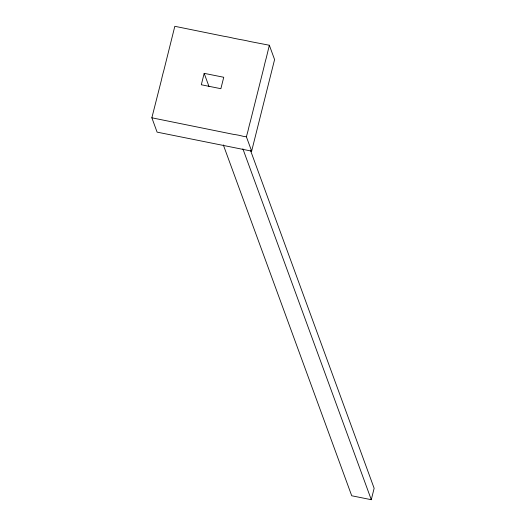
<?xml version="1.0" encoding="UTF-8"?>
<svg xmlns="http://www.w3.org/2000/svg" width="526" height="526" viewBox="0 0 526 526"><rect width="100%" height="100%" fill="white"/><g stroke="black" fill="none" stroke-linecap="round" stroke-linejoin="round"><path stroke-width="0.79" d="M269.345 45.243L266.248 58.051A29.298 4.984 -78.6 0 0 263.874 67.519L250.422 121.19A32.553 5.536 -78.6 0 0 248.048 130.665L246.392 136.786L251.645 151.126L157.096 132.131L151.856 117.798L161.416 80.097A23.65 4.024 -78.6 0 1 163.79 70.622L174.823 26.3L223.767 36.248A32.52 8.58 14.1 0 1 233.551 38.214L240.066 39.522A30.35 8.008 14.1 0 1 249.85 41.488L269.345 45.243L274.585 59.569L251.645 151.126M204.18 73.344L201.313 84.765L220.874 88.697L223.741 77.269L204.18 73.344L208.973 86.448M223.326 144.913L351.723 495.768L371.284 499.7L374.144 488.279L250.547 150.528M246.392 136.786L243.209 136.326A18.745 4.951 14.1 0 0 233.426 134.36L151.856 117.798M242.887 148.838L371.284 499.7"/></g></svg>
